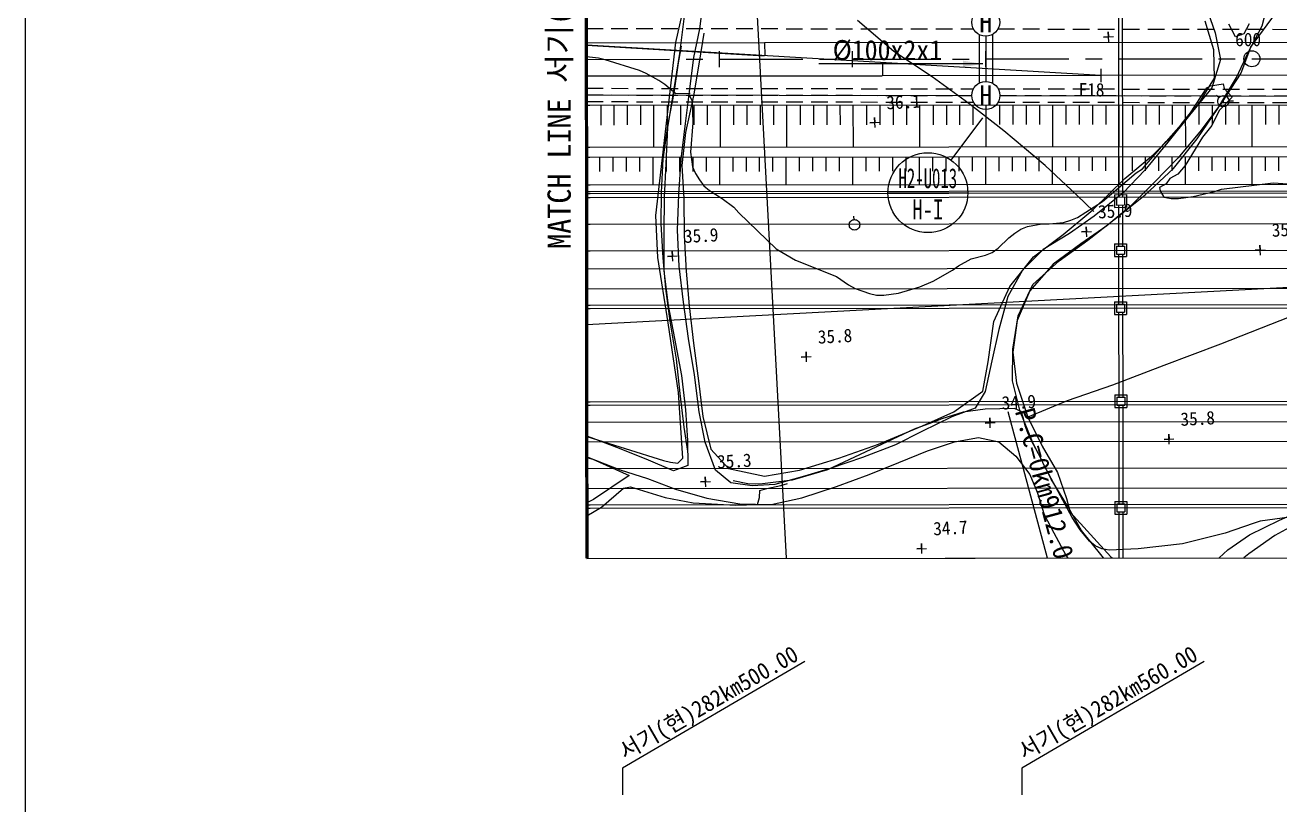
# Model space of a CAD drawing. Header units: millimetres. Extents: x 13158 to 13954, y 1103 to 1807.
# Drawn here: x 13157.9 to 13346.4, y 1363.4 to 1480.6 of the extents above; entities that cross this region are included whole.
import ezdxf
from ezdxf.enums import TextEntityAlignment as Align
from ezdxf.xclip import XClip

# ---------------------------------------------------------------- set-up
doc = ezdxf.new("R2010")
doc.units = ezdxf.units.MM
doc.header["$LTSCALE"] = 10
doc.header["$MEASUREMENT"] = 0
doc.header["$XCLIPFRAME"] = 2
for name, pattern in [('A-CENTR01', [2, 1.25, -0.25, 0.25, -0.25]), ('CENTER', [2, 1.25, -0.25, 0.25, -0.25]), ('HIDDEN', [0.375, 0.25, -0.125])]:
    doc.linetypes.add(name, pattern=pattern)
for name, color, linetype in [('TN-CABL', 4, 'Continuous'), ('TN-MACL', 6, 'A-CENTR01'), ('TN-MANH', 4, 'Continuous'), ('TZ-BASE', 253, 'Continuous'), ('TZ-CABL', 4, 'Continuous'), ('TZ-LEAL', 1, 'Continuous'), ('TZ-LEAT', 3, 'Continuous'), ('TZ-MACT', 6, 'Continuous')]:
    doc.layers.add(name, color=color, linetype=linetype)
doc.layers.add('TX-PAPR', color=2, linetype='Continuous', plot=False)
doc.styles.add('GR', font='GulimChe.ttf')
doc.styles.get("Standard").update_dxf_attribs({"font": 'GulimChe.ttf'})
doc.linetypes.add('ZIGZAG', pattern='A,0.0001,-0.2,[131,ltypeshp.shx,S=0.2,R=0,X=-0.2,Y=0],-0.4,[131,ltypeshp.shx,S=0.2,R=180,X=0.2,Y=0],-0.2', length=0.8001)
doc.dimstyles.get("Standard").update_dxf_attribs({"dimtxt": 0.18, "dimasz": 0.18, "dimexe": 0.18, "dimexo": 0.0625, "dimgap": 0.09, "dimtad": 0, "dimtih": 1, "dimtoh": 1, "dimdec": 4, "dimzin": 0, "dimdsep": 46, "dimtxsty": 'Standard', "dimcen": 0.09, "dimadec": 0, "dimazin": 0, "dimtfac": 1, "dimtdec": 4, "dimtofl": 0, "dimtmove": 0, "dimatfit": 3, "dimfxl": 0, "dimtolj": 1, "dimtzin": 0, "dimarcsym": 0})

# ---------------------------------------------------------------- blocks, each defined once
blk = doc.blocks.new('JD-DGDHG')
at = {"layer": 'TZ-BASE'}
for p, q in [((18.8, 135.96), (37.38, -213.9)), ((101.52, 5.03, 37.35), (102.7, 9.45, 37.35)), ((17.03, 4.58, 37.44), (17.66, 9.41, 37.44)), ((93, 8.13, 37.44), (94.46, 3.97, 37.44)), ((99.77, 1.77, 36.68), (104.25, 7.85, 36.68)), ((13.41, 2.53, 37), (14.39, 6.73, 37)), ((14.69, 6.48, 37.44), (14, 0.9, 37.44)), ((46.2, 1.16, 36.06), (40.72, 5.85, 36.06)), ((94.28, 1.41, 36.62), (92.99, 5.73, 36.62)), ((16.13, 0.3, 37.44), (17.03, 4.58, 37.44)), ((17.66, 3.93, 36.62), (16.91, -0.7, 36.62)), ((78.49, 2.64, 36.59), (78.41, 4.13, 36.59)), ((78.41, 4.13, 36.59), (78.45, 3.38, 36.59)), ((94.46, 3.97, 37.44), (95.28, -0.04, 37.44)), ((97.53, 3.37, 38.41), (96.55, 5.27, 38.41)), ((98.8, 3.81, 38.41), (97.53, 3.37, 38.41)), ((99.61, 5.36, 38.41), (98.8, 3.81, 38.41)), ((99.51, 1.14, 37.35), (101.52, 5.03, 37.35)), ((0, 2.5), (26.78, 2.52)), ((77.3, -2.43), (0, 2.14)), ((0, 2.13), (26.71, 0.55)), ((10.42, -23.49, 37), (13.41, 2.53, 37)), ((14.22, 2, 36.55), (13.77, -0.5, 36.55)), ((26.78, 2.52), (109.99, 2.6)), ((26.78, 2.52), (26.79, 0.55)), ((77.7, 3.34, 36.59), (79.2, 3.42, 36.59)), ((78.45, 3.38, 36.59), (77.7, 3.34, 36.59)), ((0, -1.2), (0, 1.2)), ((1.79, 0.16, 36), (0, 0.36, 36)), ((2.83, -0.07, 36), (1.79, 0.16, 36)), ((14, 0.9, 37.44), (13.07, -4.74, 37.44)), ((15.5, -4.83, 37.44), (16.13, 0.3, 37.44)), ((20, -1.18), (20, 1.22)), ((40, -1.16), (40, 1.24)), ((51.94, -2.63, 36.06), (46.2, 1.16, 36.06)), ((60, -1.15), (60, 1.25)), ((80, -1.13), (80, 1.27)), ((94.36, -2.84, 36.62), (94.28, 1.41, 36.62)), ((97.67, -2.74, 37.35), (99.51, 1.14, 37.35)), ((99.77, 1.77, 37.19), (98.34, -2.06, 37.19)), ((7.98, -1.69, 36), (2.83, -0.07, 36)), ((8.96, -2.14, 36), (7.98, -1.69, 36)), ((13.77, -0.5, 36.55), (13.14, -5.01, 36.55)), ((16.91, -0.7, 36.62), (16.09, -5.48, 36.62)), ((44.53, -2.46), (44.52, -0.49)), ((77.3, -1.43), (77.3, -3.43)), ((95.28, -0.04, 37.44), (93.96, -4.26, 37.44)), ((0, -2.5), (26.67, -2.48)), ((10.86, -3.2, 36), (8.96, -2.14, 36)), ((11.77, -3.79, 36), (10.86, -3.2, 36)), ((26.67, -2.48), (44.45, -2.46)), ((77.23, -2.43), (44.45, -2.46)), ((57.45, -6.65, 36.06), (51.94, -2.63, 36.06)), ((109, -2.4), (77.3, -2.43)), ((92.04, -6.65, 36.62), (94.36, -2.84, 36.62)), ((93.77, -3.98, 36), (95.66, -3.66, 36)), ((94.87, -7.41, 37.35), (97.67, -2.74, 37.35)), ((98.34, -2.06, 37.19), (95.44, -6.53, 37.19)), ((95.66, -3.66, 36), (95.85, -4.39, 36)), ((13.43, -5.17, 36), (11.77, -3.79, 36)), ((13.07, -4.74, 37.44), (12.19, -10.22, 37.44)), ((13.14, -5.01, 36.55), (12.21, -9.69, 36.55)), ((15.6, -5.15, 36), (13.43, -5.17, 36)), ((16.09, -5.48, 36.62), (14.89, -11, 36.62)), ((14.91, -9.66, 37.44), (15.5, -4.83, 37.44)), ((15.37, -5.27, 36), (15.89, -6.24, 36)), ((93.96, -4.26, 37.44), (90.62, -8.37, 37.44)), ((90.77, -8.04, 36), (93.2, -4.29, 36)), ((93.2, -4.29, 36), (93.77, -3.98, 36)), ((94.67, -5.37, 36.37), (95.06, -5.74, 36.37)), ((95.85, -4.39, 36), (97.02, -5.66, 36)), ((0.53, -6.96), (0, -6.96)), ((0.16, -13.26), (0.15, -6.96)), ((166.8, -6.81), (0.53, -6.96)), ((2.14, -6.96), (2.14, -9.87)), ((4.14, -6.96), (4.14, -9.87)), ((6.14, -6.96), (6.14, -9.86)), ((8.14, -6.96), (8.14, -9.86)), ((10.15, -13.25), (10.14, -6.95)), ((12.13, -6.95), (12.13, -9.86)), ((14.13, -6.95), (14.13, -9.86)), ((15.89, -6.24, 36), (15.97, -9.53, 36)), ((16.13, -6.95), (16.13, -9.86)), ((18.13, -6.95), (18.13, -9.85)), ((20.13, -13.24), (20.13, -6.94)), ((22.11, -6.94), (22.12, -9.85)), ((24.11, -6.94), (24.12, -9.85)), ((26.11, -6.94), (26.12, -9.85)), ((28.11, -6.94), (28.12, -9.84)), ((30.12, -13.24), (30.11, -6.94)), ((32.1, -6.93), (32.11, -9.84)), ((34.1, -6.93), (34.11, -9.84)), ((36.1, -6.93), (36.11, -9.84)), ((38.1, -6.93), (38.11, -9.84)), ((40.11, -13.23), (40.1, -6.93)), ((42.09, -6.92), (42.09, -9.83)), ((44.09, -6.92), (44.09, -9.83)), ((46.09, -6.92), (46.09, -9.83)), ((48.09, -6.92), (48.09, -9.83)), ((50.1, -13.22), (50.09, -6.92)), ((52.08, -6.92), (52.08, -9.82)), ((54.08, -6.91), (54.08, -9.82)), ((56.08, -6.91), (56.08, -9.82)), ((62.72, -10.75, 36.06), (57.45, -6.65, 36.06)), ((58.08, -6.91), (58.08, -9.82)), ((60.08, -13.21), (60.08, -6.91)), ((62.07, -6.91), (62.07, -9.81)), ((64.07, -6.9), (64.07, -9.81)), ((66.07, -6.9), (66.07, -9.81)), ((68.07, -6.9), (68.07, -9.81)), ((70.07, -13.2), (70.07, -6.9)), ((72.05, -6.9), (72.06, -9.8)), ((74.05, -6.9), (74.06, -9.8)), ((76.05, -6.89), (76.06, -9.8)), ((78.05, -6.89), (78.06, -9.8)), ((80.06, -13.19), (80.05, -6.89)), ((82.04, -6.89), (82.04, -9.8)), ((84.04, -6.89), (84.04, -9.79)), ((86.04, -6.88), (86.04, -9.79)), ((88.04, -6.88), (88.04, -9.79)), ((88.77, -10.76, 36.62), (92.04, -6.65, 36.62)), ((90.05, -13.18), (90.04, -6.88)), ((91.79, -11.94, 37.35), (94.87, -7.41, 37.35)), ((92.03, -6.88), (92.03, -9.79)), ((95.44, -6.53, 37.19), (92.39, -10.65, 37.19)), ((94.03, -6.88), (94.03, -9.78)), ((97.02, -5.66, 36), (95.1, -7.69, 36)), ((95.58, -6.3, 36.37), (95.78, -6.31, 36.37)), ((95.69, -6.22, 36.37), (95.7, -6.38, 36.37)), ((96.03, -6.88), (96.03, -9.78)), ((96.53, -6.25, 36.37), (97.21, -6.23, 36.37)), ((98.03, -6.87), (98.03, -9.78)), ((100.03, -13.17), (100.03, -6.87)), ((102.02, -6.87), (102.02, -9.78)), ((104.02, -6.87), (104.02, -9.78)), ((43.38, -10.25, 36.11), (43.3, -8.75, 36.11)), ((43.3, -8.75, 36.11), (43.34, -9.5, 36.11)), ((90.62, -8.37, 37.44), (87.38, -12.44, 37.44)), ((89.39, -9.78, 36), (90.77, -8.04, 36)), ((95.1, -7.69, 36), (93.96, -9.93, 36)), ((12.21, -9.69, 36.55), (11.49, -15.02, 36.55)), ((12.19, -10.22, 37.44), (11.92, -15.64, 37.44)), ((14.23, -15.01, 37.44), (14.91, -9.66, 37.44)), ((14.89, -11, 36.62), (14.35, -15.94, 36.62)), ((15.97, -9.53, 36), (15.66, -13.96, 36)), ((42.59, -9.54, 36.11), (44.08, -9.46, 36.11)), ((43.34, -9.5, 36.11), (42.59, -9.54, 36.11)), ((68.95, -15.94, 36.06), (62.72, -10.75, 36.06)), ((85.14, -14.33, 36.62), (88.77, -10.76, 36.62)), ((87.86, -11.49, 36), (89.39, -9.78, 36)), ((92.39, -10.65, 37.19), (88.9, -14.78, 37.19)), ((93.96, -9.93, 36), (92.58, -11.71, 36)), ((537.98, -11.34), (0.03, -39.9)), ((166.81, -13.11), (0.53, -13.26)), ((87.38, -12.44, 37.44), (83.89, -16.65, 37.44)), ((84.11, -15.8, 36), (87.12, -12.33, 36)), ((87.12, -12.33, 36), (87.86, -11.49, 36)), ((88.23, -16.41, 37.35), (91.79, -11.94, 37.35)), ((92.58, -11.71, 36), (89.95, -15.96, 36)), ((0.53, -13.26), (-0.05, -13.26)), ((-0.05, -14.72), (0.53, -14.72)), ((0.03, -18.86), (0.03, -14.72)), ((0.53, -14.72), (167.56, -14.57)), ((2.03, -16.86), (2.03, -14.72)), ((4.03, -16.86), (4.03, -14.72)), ((6.03, -16.85), (6.03, -14.72)), ((8.03, -16.85), (8.03, -14.72)), ((10.03, -18.85), (10.03, -14.71)), ((11.49, -15.02, 36.55), (11.22, -20.03, 36.55)), ((12.03, -16.85), (12.03, -14.71)), ((13.88, -20.29, 37.44), (14.23, -15.01, 37.44)), ((14.03, -16.84), (14.03, -14.71)), ((15.66, -13.96, 36), (15.95, -16.16, 36)), ((16.03, -16.84), (16.03, -14.71)), ((18.03, -16.84), (18.03, -14.7)), ((20.03, -18.84), (20.03, -14.7)), ((22.03, -16.83), (22.03, -14.7)), ((24.03, -16.83), (24.03, -14.7)), ((26.03, -16.83), (26.03, -14.7)), ((28.03, -16.83), (28.03, -14.7)), ((30.03, -18.83), (30.03, -14.69)), ((32.03, -16.82), (32.03, -14.7)), ((34.03, -16.82), (34.03, -14.69)), ((36.03, -16.82), (36.03, -14.69)), ((38.03, -16.81), (38.03, -14.69)), ((40.03, -18.82), (40.03, -14.68)), ((42.03, -16.81), (42.03, -14.69)), ((44.03, -16.81), (44.03, -14.69)), ((46.03, -16.81), (46.03, -14.68)), ((48.03, -16.8), (48.03, -14.68)), ((50.03, -18.81), (50.03, -14.68)), ((52.03, -16.8), (52.03, -14.67)), ((54.03, -16.8), (54.03, -14.67)), ((56.03, -16.79), (56.03, -14.67)), ((58.03, -16.79), (58.03, -14.67)), ((60.03, -18.8), (60.03, -14.66)), ((62.03, -16.79), (62.03, -14.67)), ((64.03, -16.78), (64.03, -14.67)), ((66.03, -16.78), (66.03, -14.67)), ((68.03, -16.78), (68.03, -14.66)), ((70.03, -18.79), (70.03, -14.66)), ((72.03, -16.77), (72.03, -14.66)), ((74.03, -16.77), (74.03, -14.66)), ((76.03, -16.77), (76.03, -14.66)), ((78.03, -16.77), (78.03, -14.65)), ((80.03, -18.79), (80.03, -14.65)), ((80.9, -17.92, 36.62), (85.14, -14.33, 36.62)), ((82.03, -16.76), (82.03, -14.65)), ((84.03, -16.76), (84.03, -14.65)), ((88.9, -14.78, 37.19), (85.33, -18.52, 37.19)), ((86.03, -16.76), (86.03, -14.64)), ((88.03, -16.75), (88.03, -14.64)), ((90.03, -18.78), (90.03, -14.64)), ((92.03, -16.75), (92.03, -14.64)), ((94.03, -16.75), (94.03, -14.64)), ((96.03, -16.74), (96.03, -14.64)), ((98.03, -16.74), (98.03, -14.64)), ((100.03, -18.77), (100.03, -14.63)), ((102.03, -16.74), (102.03, -14.63)), ((104.03, -16.73), (104.03, -14.63)), ((11.92, -15.64, 37.44), (11.7, -20.76, 37.44)), ((14.35, -15.94, 36.62), (14.62, -20.93, 36.62)), ((15.95, -16.16, 36), (16.39, -17.17, 36)), ((73.71, -20.42, 36.06), (68.95, -15.94, 36.06)), ((83.89, -16.65, 37.44), (80.65, -20.05, 37.44)), ((82.59, -17.03, 36), (83.55, -16.45, 36)), ((83.55, -16.45, 36), (84.11, -15.8, 36)), ((83.98, -20.34, 37.35), (88.23, -16.41, 37.35)), ((89.95, -15.96, 36), (88.86, -17.25, 36)), ((0.54, -18.86), (166.87, -18.71)), ((16.39, -17.17, 36), (16.98, -18.13, 36)), ((16.98, -18.13, 36), (17.66, -19.01, 36)), ((76.08, -22.61, 36.62), (80.9, -17.92, 36.62)), ((77.55, -21.34, 36), (82.59, -17.03, 36)), ((85.33, -18.52, 37.19), (81.77, -22.07, 37.19)), ((87.12, -18.72, 36), (86.11, -19.25, 36)), ((87.64, -17.9, 36), (87.12, -18.72, 36)), ((88.86, -17.25, 36), (87.64, -17.9, 36)), ((95.45, -19.53, 36), (103.18, -18.58, 36)), ((103.18, -18.58, 36), (105.39, -18.7, 36)), ((0.01, -18.86), (0.54, -18.86)), ((11.22, -20.03, 36.55), (11.17, -24.73, 36.55)), ((13.68, -25.67, 37.44), (13.88, -20.29, 37.44)), ((17.66, -19.01, 36), (18.51, -19.72, 36)), ((18.51, -19.72, 36), (20.41, -20.89, 36)), ((76.25, -22.85, 36.06), (73.71, -20.42, 36.06)), ((80.65, -20.05, 37.44), (76.29, -23.56, 37.44)), ((79.68, -23.76, 37.35), (83.98, -20.34, 37.35)), ((86.11, -19.25, 36), (86.2, -19.74, 36)), ((86.2, -19.74, 36), (86.78, -20.7, 36)), ((86.78, -20.7, 36), (87.87, -20.91, 36)), ((88.97, -20.89, 36), (91.17, -20.6, 36)), ((91.17, -20.6, 36), (94.39, -19.87, 36)), ((94.39, -19.87, 36), (95.45, -19.53, 36)), ((11.7, -20.76, 37.44), (11.61, -26.12, 37.44)), ((14.62, -20.93, 36.62), (14.7, -26.45, 36.62)), ((20.41, -20.89, 36), (22.17, -22.23, 36)), ((22.17, -22.23, 36), (22.89, -23.07, 36)), ((71.63, -26.34, 36.62), (76.08, -22.61, 36.62)), ((73.79, -23.75, 36), (77.55, -21.34, 36)), ((81.77, -22.07, 37.19), (78.22, -25.04, 37.19)), ((87.87, -20.91, 36), (88.97, -20.89, 36)), ((10.73, -29.8, 37), (10.42, -23.49, 37)), ((22.89, -23.07, 36), (28.52, -28.48, 36)), ((40.24, -24.1, 37.09), (40.19, -23.59, 37.09)), ((69.54, -24.74, 36), (71.71, -24.5, 36)), ((71.71, -24.5, 36), (72.78, -24.19, 36)), ((76.29, -23.56, 37.44), (72.59, -26.17, 37.44)), ((72.78, -24.19, 36), (73.79, -23.75, 36)), ((75.34, -27.18, 37.35), (79.68, -23.76, 37.35)), ((0.02, -24.76), (0.54, -24.76)), ((0.54, -24.76), (234.71, -24.54)), ((11.17, -24.73, 36.55), (11.49, -29.82, 36.55)), ((11.61, -26.12, 37.44), (11.63, -31.8, 37.44)), ((13.92, -31.06, 37.44), (13.68, -25.67, 37.44)), ((63.48, -26.82, 36), (64.35, -26.14, 36)), ((64.35, -26.14, 36), (65.27, -25.52, 36)), ((65.27, -25.52, 36), (66.29, -25.11, 36)), ((66.29, -25.11, 36), (68.44, -24.72, 36)), ((67.17, -29.7, 36.62), (71.63, -26.34, 36.62)), ((68.44, -24.72, 36), (69.54, -24.74, 36)), ((72.59, -26.17, 37.44), (68.65, -28.56, 37.44)), ((78.22, -25.04, 37.19), (74.31, -27.72, 37.19)), ((74.39, -25.94, 35.86), (75.88, -25.86, 35.86)), ((75.13, -25.9, 35.86), (74.39, -25.94, 35.86)), ((75.17, -26.65, 35.86), (75.09, -25.15, 35.86)), ((75.09, -25.15, 35.86), (75.13, -25.9, 35.86)), ((14.7, -26.45, 36.62), (14.98, -31.84, 36.62)), ((61.85, -28.36, 36), (63.48, -26.82, 36)), ((74.31, -27.72, 37.19), (70.12, -30.8, 37.19)), ((71.04, -30.27, 37.35), (75.34, -27.18, 37.35)), ((101.28, -29.41, 35.88), (101.2, -27.91, 35.88)), ((101.2, -27.91, 35.88), (101.24, -28.66, 35.88)), ((0.02, -28.76), (0.55, -28.76)), ((0.55, -28.76), (231.01, -28.55)), ((12.27, -39.6, 37), (10.73, -29.8, 37)), ((11.49, -29.82, 36.55), (11.9, -34.46, 36.55)), ((12.18, -29.62, 35.9), (13.67, -29.55, 35.9)), ((12.93, -29.58, 35.9), (12.18, -29.62, 35.9)), ((12.97, -30.33, 35.9), (12.89, -28.84, 35.9)), ((12.89, -28.84, 35.9), (12.93, -29.58, 35.9)), ((28.52, -28.48, 36), (31.39, -30.2, 36)), ((55.89, -31.02, 36), (57.82, -29.96, 36)), ((57.82, -29.96, 36), (59.96, -29.42, 36)), ((59.96, -29.42, 36), (60.98, -29.01, 36)), ((60.98, -29.01, 36), (61.85, -28.36, 36)), ((63.61, -34.14, 36.62), (67.17, -29.7, 36.62)), ((68.65, -28.56, 37.44), (65.55, -31.66, 37.44)), ((100.5, -28.7, 35.88), (101.99, -28.62, 35.88)), ((101.24, -28.66, 35.88), (100.5, -28.7, 35.88)), ((0.03, -31.5), (223.09, -31.3)), ((11.63, -31.8, 37.44), (12.29, -37, 37.44)), ((14.58, -36.48, 37.44), (13.92, -31.06, 37.44)), ((14.98, -31.84, 36.62), (15.46, -37.03, 36.62)), ((31.39, -30.2, 36), (37.57, -32.65, 36)), ((52.12, -33.31, 36), (55.01, -31.67, 36)), ((55.01, -31.67, 36), (55.89, -31.02, 36)), ((65.55, -31.66, 37.44), (63.33, -35.65, 37.44)), ((70.12, -30.8, 37.19), (66.61, -34.79, 37.19)), ((67.08, -33.83, 37.35), (71.04, -30.27, 37.35)), ((37.57, -32.65, 36), (39.4, -33.91, 36)), ((39.4, -33.91, 36), (40.37, -34.43, 36)), ((50.09, -34.2, 36), (52.12, -33.31, 36)), ((64.87, -38.55, 37.35), (67.08, -33.83, 37.35)), ((0.03, -34.5), (229.01, -34.29)), ((11.9, -34.46, 36.55), (12.53, -39.34, 36.55)), ((40.37, -34.43, 36), (42.51, -35.17, 36)), ((42.51, -35.17, 36), (43.6, -35.42, 36)), ((43.6, -35.42, 36), (44.7, -35.44, 36)), ((44.7, -35.44, 36), (46.9, -35.15, 36)), ((46.9, -35.15, 36), (50.09, -34.2, 36)), ((61.24, -39.39, 36.62), (63.61, -34.14, 36.62)), ((63.33, -35.65, 37.44), (61.98, -40.6, 37.44)), ((66.61, -34.79, 37.19), (64.74, -39.25, 37.19)), ((0.03, -36.96), (0.55, -36.96)), ((0.55, -36.96), (218.09, -36.76)), ((12.29, -37, 37.44), (13.25, -41.95, 37.44)), ((15.34, -41.97, 37.44), (14.58, -36.48, 37.44)), ((15.46, -37.03, 36.62), (16.09, -42.67, 36.62)), ((111.33, -36.46, 37), (102.77, -39.85, 37)), ((12.53, -39.34, 36.55), (13.47, -45.06, 36.55)), ((60.38, -45.46, 36.62), (61.24, -39.39, 36.62)), ((64.74, -39.25, 37.19), (64.06, -43.98, 37.19)), ((64.08, -43.55, 37.35), (64.87, -38.55, 37.35)), ((13.81, -50.05, 37), (12.27, -39.6, 37)), ((61.98, -40.6, 37.44), (60.91, -45.31, 37.44)), ((102.77, -39.85, 37), (95.27, -42.82, 37)), ((13.25, -41.95, 37.44), (14.29, -47.51, 37.44)), ((16.22, -47.4, 37.44), (15.34, -41.97, 37.44)), ((16.09, -42.67, 36.62), (16.84, -48.31, 36.62)), ((95.27, -42.82, 37), (86.75, -45.99, 37)), ((13.47, -45.06, 36.55), (14.05, -50.2, 36.55)), ((32.29, -44.75, 35.84), (33.78, -44.67, 35.84)), ((33.04, -44.71, 35.84), (32.29, -44.75, 35.84)), ((33.08, -45.46, 35.84), (33, -43.96, 35.84)), ((33, -43.96, 35.84), (33.04, -44.71, 35.84)), ((64.03, -48.29, 37.35), (64.08, -43.55, 37.35)), ((64.06, -43.98, 37.19), (64.63, -48.68, 37.19)), ((59.57, -49.88, 36.62), (60.38, -45.46, 36.62)), ((60.91, -45.31, 37.44), (59.93, -49.92, 37.44)), ((86.75, -45.99, 37), (79.07, -48.95, 37)), ((14.29, -47.51, 37.44), (14.87, -52.68, 37.44)), ((16.96, -52.96, 37.44), (16.22, -47.4, 37.44)), ((16.84, -48.31, 36.62), (17.49, -53.66, 36.62)), ((65.18, -52.92, 37.35), (64.03, -48.29, 37.35)), ((64.63, -48.68, 37.19), (66.35, -53.76, 37.19)), ((79.07, -48.95, 37), (72.23, -51.33, 37)), ((14.5, -59.93, 37), (13.81, -50.05, 37)), ((14.05, -50.2, 36.55), (14.63, -55.26, 36.55)), ((55.23, -52.97, 36.62), (59.57, -49.88, 36.62)), ((59.93, -49.92, 37.44), (58.42, -52.44, 37.44)), ((-0.06, -51.96), (0.57, -51.96)), ((0.57, -51.96), (218.11, -51.76)), ((14.87, -52.68, 37.44), (15.18, -57.3, 37.44)), ((58.42, -52.44, 37.44), (54.9, -53.72, 37.44)), ((59.91, -52.58, 35), (56.59, -53, 35)), ((64.3, -52.49, 35), (59.91, -52.58, 35)), ((65.3, -52.93, 35), (64.3, -52.49, 35)), ((72.23, -51.33, 37), (66.35, -53.76, 37)), ((0.05, -54.5), (229.03, -54.29)), ((17.84, -57.55, 37.44), (16.96, -52.96, 37.44)), ((17.49, -53.66, 36.62), (18.7, -58.58, 36.62)), ((52.39, -54.43, 35), (49.26, -55.59, 35)), ((54.9, -53.72, 37.44), (50.42, -55.91, 37.44)), ((50.52, -55.08, 36.62), (55.23, -52.97, 36.62)), ((53.4, -54.02, 35), (52.39, -54.43, 35)), ((56.59, -53, 35), (53.4, -54.02, 35)), ((59.91, -54.67, 34.91), (61.4, -54.59, 34.91)), ((60.65, -54.63, 34.91), (59.91, -54.67, 34.91)), ((60.69, -55.37, 34.91), (60.61, -53.88, 34.91)), ((60.61, -53.88, 34.91), (60.65, -54.63, 34.91)), ((81.57, -120.77), (63.36, -52.99)), ((67.05, -57.47, 37.35), (65.18, -52.92, 37.35)), ((65.68, -53.98, 35), (65.3, -52.93, 35)), ((65.94, -55.05, 35), (65.68, -53.98, 35)), ((66.35, -53.76, 37.19), (68.49, -58.13, 37.19)), ((14.63, -55.26, 36.55), (15.18, -58.86, 36.55)), ((49.26, -55.59, 35), (36.21, -61.68, 35)), ((43.87, -57.81, 36.62), (50.52, -55.08, 36.62)), ((50.42, -55.91, 37.44), (46.43, -57.94, 37.44)), ((66.32, -56.11, 35), (65.94, -55.05, 35)), ((66.76, -57.12, 35), (66.32, -56.11, 35)), ((87.58, -57.82, 35.84), (87.5, -56.33, 35.84)), ((87.5, -56.33, 35.84), (87.54, -57.07, 35.84)), ((0.76, -56.89, 37.44), (0.05, -56.61, 37.44)), ((0.05, -56.66, 37), (11.6, -60.27, 37)), ((0.05, -57.5), (223.11, -57.3)), ((4.56, -58.32, 37.44), (0.76, -56.89, 37.44)), ((8.97, -60.06, 37.44), (4.56, -58.32, 37.44)), ((15.18, -57.3, 37.44), (15.23, -61.03, 37.44)), ((19.38, -61.74, 37.44), (17.84, -57.55, 37.44)), ((37.91, -59.95, 36.62), (43.87, -57.81, 36.62)), ((46.43, -57.94, 37.44), (41.48, -59.82, 37.44)), ((51.26, -58.82, 37.42), (55.29, -57.49, 37.42)), ((55.29, -57.49, 37.42), (58.92, -56.85, 37.42)), ((58.92, -56.85, 37.42), (61.96, -57.5, 37.42)), ((61.96, -57.5, 37.42), (64.54, -59.62, 37.42)), ((68.34, -60.02, 35), (66.76, -57.12, 35)), ((69.81, -63.1, 37.35), (67.05, -57.47, 37.35)), ((68.49, -58.13, 37.19), (70.77, -62.09, 37.19)), ((86.79, -57.11, 35.84), (88.28, -57.04, 35.84)), ((87.54, -57.07, 35.84), (86.79, -57.11, 35.84)), ((0.05, -59.7, 37.42), (0.21, -59.77, 37.42)), ((0.05, -59.84, 36), (0.98, -60.1, 36)), ((0.21, -59.77, 37.42), (5.08, -61.67, 37.42)), ((0.98, -60.1, 36), (6.41, -62.52, 36)), ((13.09, -61.86, 37.44), (8.97, -60.06, 37.44)), ((11.6, -60.27, 37), (12.64, -60.51, 37)), ((13.72, -60.67, 37), (14.5, -59.93, 37)), ((18.7, -58.58, 36.62), (21.34, -61.5, 36.62)), ((32, -61.76, 36.62), (37.91, -59.95, 36.62)), ((41.48, -59.82, 37.44), (36.75, -61.45, 37.44)), ((46.95, -60.59, 37.42), (51.26, -58.82, 37.42)), ((64.54, -59.62, 37.42), (66.62, -62.39, 37.42)), ((68.78, -61.03, 35), (68.34, -60.02, 35)), ((0.05, -61.5), (152.4, -61.36)), ((5.08, -61.67, 37.42), (9.19, -62.97, 37.42)), ((12.64, -60.51, 37), (13.72, -60.67, 37)), ((15.23, -61.03, 37.44), (13.09, -61.86, 37.44)), ((21.72, -63.63, 37.44), (19.38, -61.74, 37.44)), ((21.34, -61.5, 36.62), (26.75, -62.65, 36.62)), ((26.75, -62.65, 36.62), (32, -61.76, 36.62)), ((36.21, -61.68, 35), (30.89, -63.24, 35)), ((36.75, -61.45, 37.44), (32.75, -62.64, 37.44)), ((42.47, -62.38, 37.42), (46.95, -60.59, 37.42)), ((72.97, -68.84, 35), (68.78, -61.03, 35)), ((70.77, -62.09, 37.19), (72.13, -65.97, 37.19)), ((6.41, -62.52, 36), (1.07, -66.14, 36)), ((9.19, -62.97, 37.42), (13.36, -64.58, 37.42)), ((17.15, -63.51, 35.26), (18.65, -63.43, 35.26)), ((17.9, -63.47, 35.26), (17.15, -63.51, 35.26)), ((17.94, -64.22, 35.26), (17.86, -62.72, 35.26)), ((17.86, -62.72, 35.26), (17.9, -63.47, 35.26)), ((24.89, -64.08, 37.44), (21.72, -63.63, 37.44)), ((24.24, -63.77, 35), (22.07, -63.36, 35)), ((25.35, -63.83, 35), (24.24, -63.77, 35)), ((28.31, -63.91, 37.44), (24.89, -64.08, 37.44)), ((26.44, -63.78, 35), (25.35, -63.83, 35)), ((30.89, -63.24, 35), (26.44, -63.78, 35)), ((27.1, -64.47, 35), (29.21, -64.06, 35)), ((32.75, -62.64, 37.44), (28.31, -63.91, 37.44)), ((29.21, -64.06, 35), (30.22, -63.73, 35)), ((37.58, -64.18, 37.42), (42.47, -62.38, 37.42)), ((66.62, -62.39, 37.42), (67.72, -65.05, 37.42)), ((72.28, -67.1, 37.35), (69.81, -63.1, 37.35)), ((0.05, -64.5), (162.4, -64.35)), ((2.26, -67.29, 35), (5.57, -64.44, 35)), ((5.57, -64.44, 35), (6.63, -64.25, 35)), ((6.63, -64.25, 35), (11.82, -65.83, 35)), ((11.82, -65.83, 35), (16.04, -66.67, 35)), ((13.36, -64.58, 37.42), (18.1, -65.95, 37.42)), ((18.1, -65.95, 37.42), (23.03, -66.78, 37.42)), ((25.71, -66.88, 35), (26.02, -65.84, 35)), ((26.02, -65.84, 35), (26.05, -64.77, 35)), ((26.05, -64.77, 35), (27.1, -64.47, 35)), ((27.74, -66.91, 37.42), (32.39, -65.91, 37.42)), ((32.39, -65.91, 37.42), (37.58, -64.18, 37.42)), ((67.72, -65.05, 37.42), (68.76, -68.38, 37.42)), ((72.13, -65.97, 37.19), (72.69, -68.03, 37.19)), ((1.07, -66.14, 36), (0.06, -66.67, 36)), ((0.06, -66.96), (0.58, -66.96)), ((0.06, -68.6, 35), (2.26, -67.29, 35)), ((0.58, -66.96), (147.41, -66.82)), ((16.04, -66.67, 35), (22.45, -66.99, 35)), ((22.45, -66.99, 35), (25.71, -66.88, 35)), ((23.03, -66.78, 37.42), (27.74, -66.91, 37.42)), ((74.38, -70.79, 37.35), (72.28, -67.1, 37.35)), ((104.12, -69.23, 37), (109.05, -67.13, 37)), ((68.76, -68.38, 37.42), (70.25, -71.14, 37.42)), ((72.69, -68.03, 37), (78.8, -74.74, 37)), ((74.17, -70.72, 35), (72.97, -68.84, 35)), ((100.19, -69.75, 35), (95.99, -71.18, 35)), ((99.65, -71.46, 37), (104.12, -69.23, 37)), ((101.25, -69.41, 35), (100.19, -69.75, 35)), ((106.73, -68.64, 35), (101.25, -69.41, 35)), ((107.87, -69.15, 37.35), (103.42, -71.53, 37.35)), ((70.25, -71.14, 37.42), (72.06, -74.53, 37.42)), ((75.6, -72.39, 35), (74.17, -70.72, 35)), ((77.5, -74.68, 37.35), (74.38, -70.79, 37.35)), ((95.99, -71.18, 35), (89.57, -72.79, 35)), ((96.39, -73.73, 37), (99.65, -71.46, 37)), ((103.42, -71.53, 37.35), (99.52, -74.31, 37.35)), ((49.63, -73.57, 34.75), (51.12, -73.49, 34.75)), ((50.37, -73.53, 34.75), (49.63, -73.57, 34.75)), ((50.41, -74.28, 34.75), (50.33, -72.78, 34.75)), ((50.33, -72.78, 34.75), (50.37, -73.53, 34.75)), ((76.45, -73.1, 35), (75.6, -72.39, 35)), ((77.46, -73.54, 35), (76.45, -73.1, 35)), ((78.54, -73.74, 35), (77.46, -73.54, 35)), ((89.57, -72.79, 35), (82.92, -73.58, 35)), ((72.06, -74.53, 37.42), (73.72, -77.2, 37.42)), ((80.28, -77.85, 37.35), (77.5, -74.68, 37.35)), ((82.92, -73.58, 35), (78.54, -73.74, 35)), ((78.8, -74.74, 37), (81.02, -76.87, 37)), ((93.26, -76.58, 37), (96.39, -73.73, 37)), ((99.52, -74.31, 37.35), (95.54, -77.66, 37.35))]:
    blk.add_line(p, q, dxfattribs=at)
at = {"layer": 'TZ-BASE', "linetype": 'Continuous'}
for p, q in [((79.91, 30.43), (79.95, -20.69)), ((80.51, 30.42), (80.55, -20.69)), ((0.02, -19.86), (0.54, -19.86)), ((0.02, -20.16), (0.54, -20.16)), ((0.54, -19.86), (166.82, -19.71)), ((0.54, -20.16), (166.82, -20.01)), ((0.54, -20.76), (173.88, -20.6)), ((79.35, -20.34), (81.15, -20.33)), ((79.35, -20.34), (79.36, -22.24)), ((79.65, -20.69), (80.85, -20.68)), ((79.65, -20.69), (79.66, -21.89)), ((80.85, -20.68), (80.86, -21.88)), ((81.15, -20.33), (81.16, -22.23)), ((0.02, -20.76), (0.54, -20.76)), ((79.36, -22.24), (81.16, -22.23)), ((79.66, -21.89), (80.86, -21.88)), ((79.96, -21.89), (79.96, -28.09)), ((80.56, -21.89), (80.56, -28.09)), ((79.36, -27.74), (81.16, -27.73)), ((79.36, -27.74), (79.36, -29.64)), ((79.66, -28.09), (80.86, -28.08)), ((79.66, -28.09), (79.66, -29.29)), ((80.86, -28.08), (80.86, -29.28)), ((81.16, -27.73), (81.16, -29.63)), ((79.36, -29.64), (81.16, -29.63)), ((79.66, -29.29), (80.86, -29.28)), ((79.96, -29.29), (79.97, -36.79)), ((80.56, -29.29), (80.57, -36.79)), ((0.03, -37.46), (0.55, -37.46)), ((0.55, -37.46), (229.01, -37.25)), ((79.37, -36.44), (81.17, -36.43)), ((79.37, -36.44), (79.37, -38.34)), ((79.67, -36.79), (80.87, -36.78)), ((79.67, -36.79), (79.67, -37.99)), ((80.87, -36.78), (80.87, -37.98)), ((81.17, -36.43), (81.17, -38.33)), ((79.37, -38.34), (81.17, -38.33)), ((79.67, -37.99), (80.87, -37.98)), ((79.97, -37.99), (79.98, -50.79)), ((80.57, -37.99), (80.58, -50.79)), ((79.38, -50.44), (81.18, -50.43)), ((79.38, -50.44), (79.38, -52.34)), ((79.68, -50.79), (80.88, -50.78)), ((79.68, -50.79), (79.68, -51.99)), ((80.88, -50.78), (80.88, -51.98)), ((81.18, -50.43), (81.18, -52.33)), ((-0.06, -51.46), (0.57, -51.46)), ((0.57, -51.46), (229.03, -51.25)), ((79.38, -52.34), (81.18, -52.33)), ((79.68, -51.99), (80.88, -51.98)), ((79.98, -51.99), (80, -66.79)), ((80.58, -51.99), (80.6, -66.79)), ((0.06, -67.46), (0.58, -67.46)), ((0.58, -67.46), (162.41, -67.31)), ((79.4, -66.44), (81.2, -66.43)), ((79.4, -66.44), (79.4, -68.34)), ((79.7, -66.79), (80.9, -66.78)), ((79.7, -66.79), (79.7, -67.99)), ((80.9, -66.78), (80.9, -67.98)), ((81.2, -66.43), (81.2, -68.33)), ((79.4, -68.34), (81.2, -68.33)), ((79.7, -67.99), (80.9, -67.98)), ((80, -67.99), (80.01, -80.79)), ((80.6, -67.99), (80.61, -80.79))]:
    blk.add_line(p, q, dxfattribs=at)
at = {"layer": 'TZ-BASE', "linetype": 'CENTER'}
blk.add_lwpolyline([(0, 0), (101.2, 0.09), (301.2, 0.27), (501.8, 0.44), (700, 0.62)], dxfattribs=at)
at = {"layer": 'TZ-BASE'}
for centre, radius in [((100, 0.09), 1.2), ((95.69, -6.29, 36.37), 0.837), ((40.28, -24.87, 37.09), 0.791)]:
    blk.add_circle(centre, radius, dxfattribs=at)
for s, height, rotation, p in [('600', 2, 0.0505, (97.49, 1.99)), ('F18', 2, 0.0495, (73.96, -5.57)), ('36.1', 2, 3.0398, (45.12, -7.52, 32.89)), ('35.9', 2, 3.0398, (76.92, -23.92, 32.89)), ('35.9', 2, 3.0398, (103.03, -26.68, 32.89)), ('35.9', 2, 3.0398, (14.71, -27.6, 32.89)), ('35.8', 2, 3.0398, (34.82, -42.73, 32.89)), ('34.9', 2, 3.0398, (62.44, -52.64, 32.89)), ('P.C=0km912.030', 3, 285.0445, (64.37, -52.88)), ('35.8', 2, 3.0398, (89.32, -55.09, 32.89)), ('35.3', 2, 3.0398, (19.69, -61.48, 32.89)), ('34.7', 2, 3.0398, (52.16, -71.54, 32.89))]:
    blk.add_text(s, height=height, rotation=rotation, dxfattribs=at).set_placement(p)
blk = doc.blocks.new('JD-DFHD6DFH8')
at = {"layer": 'TZ-BASE'}
for p, q in [((59.44, 66.23), (54.71, 59.86)), ((45.24, 54.96), (57.24, 54.96))]:
    blk.add_line(p, q, dxfattribs=at)
blk.add_circle((51.24, 54.96), 6, dxfattribs=at)
blk.add_text('Ø100x2x1', height=3, rotation=359.9482, dxfattribs=at).set_placement((45.15, 76.39), align=Align.MIDDLE)
at = {"layer": 'TZ-BASE', "style": 'GR'}
for s, width, p in [('H2-U013', 0.65, (51.23, 57.12)), ('H-I', 0.8, (51.23, 52.46))]:
    blk.add_text(s, height=3, rotation=0, dxfattribs=dict(at, width=width)).set_placement(p, align=Align.MIDDLE)
at = {"layer": 'TZ-BASE'}
blk.add_leader([(59.5, 74.31), (34.85, 74.31)], dimstyle='Standard', override={"dimtxt": 3, "dimasz": 3, "dimexe": 2, "dimexo": 3, "dimgap": 1, "dimtad": 0, "dimtih": 0, "dimcen": 1, "dimaunit": 1, "dimadec": 8, "dimtix": 1, "dimtofl": 1, "dimtmove": 2, "dimtvp": 2}, dxfattribs=at)

msp = doc.modelspace()

# ---------------------------------------------------------------- linework, layer by layer
at = {"layer": 'TN-CABL', "linetype": 'ZIGZAG', "ltscale": 0.5}
for points in [[(13242.24, 1470.06), (13300.15, 1469.98)], [(13304.35, 1469.98), (13402.17, 1469.84)]]:
    msp.add_lwpolyline(points, dxfattribs=at)
at = {"layer": 'TN-MACL', "const_width": 0.5}
msp.add_lwpolyline([(13242.17, 1550.41), (13242.31, 1400.41)], dxfattribs=at)
at = {"layer": 'TN-MANH'}
for centre in [(13302.24, 1480.98), (13302.25, 1469.98)]:
    msp.add_circle(centre, 2.1, dxfattribs=at)
at = {"layer": 'TX-PAPR'}
msp.add_lwpolyline([(13157.89, 1103.05), (13953.89, 1103.05), (13953.89, 1619.05), (13157.89, 1619.05)], close=True, dxfattribs=at)
msp.add_lwpolyline([(13242.17, 1550.41), (13242.31, 1400.41), (13942.31, 1401.02), (13942.17, 1551.02), (13242.17, 1550.41)], dxfattribs=at)
at = {"layer": 'TZ-CABL', "linetype": 'HIDDEN'}
for points in [[(13242.23, 1480.06), (13300.39, 1479.98)], [(13304.08, 1479.98), (13402.41, 1479.84)], [(13242.25, 1471.06), (13300.4, 1470.98)], [(13304.1, 1470.98), (13402.42, 1470.84)], [(13242.24, 1470.06), (13300.15, 1469.98)], [(13242.24, 1469.06), (13300.4, 1468.98)], [(13304.09, 1468.98), (13402.42, 1468.84)], [(13304.35, 1469.98), (13402.17, 1469.84)]]:
    msp.add_lwpolyline(points, dxfattribs=at)
at = {"layer": 'TZ-CABL'}
for points in [[(13301.24, 1479.13), (13301.25, 1471.83)], [(13303.24, 1479.14), (13303.25, 1471.83)]]:
    msp.add_lwpolyline(points, dxfattribs=at)
at = {"layer": 'TZ-CABL', "linetype": 'ZIGZAG', "ltscale": 0.5}
msp.add_lwpolyline([(13302.24, 1478.88), (13302.25, 1472.08)], dxfattribs=at)
at = {"layer": 'TZ-LEAL'}
for points in [[(13275.07, 1384.9), (13247.68, 1368.87), (13247.68, 1364.87)], [(13335.07, 1384.9), (13307.68, 1368.87), (13307.68, 1364.87)]]:
    msp.add_lwpolyline(points, dxfattribs=at)

# ---------------------------------------------------------------- block references
at = {"layer": 'TZ-BASE'}
ref = msp.add_blockref('JD-DGDHG', (13242.24, 1475.41), dxfattribs=at)
XClip(ref).set_block_clipping_path([(-0.0683160481, 74.9999689185), (0.0639064394, -74.9999728055), (700.0636344835, -74.3829345312), (699.9314119962, 75.6170071928)])
msp.add_blockref('JD-DFHD6DFH8', (13242.31, 1400.41), dxfattribs=at)

# ---------------------------------------------------------------- texts
at = {"layer": 'TN-MANH', "linetype": 'ByBlock'}
for p in [(13302.24, 1480.98), (13302.25, 1469.98)]:
    msp.add_text('H', height=3, rotation=0, dxfattribs=at).set_placement(p, align=Align.MIDDLE)
at = {"layer": 'TZ-LEAT'}
for s, p in [('서기(현)282km500.00', (13261.18, 1377.66)), ('서기(현)282km560.00', (13321.18, 1377.66))]:
    msp.add_text(s, height=2.5, rotation=30, dxfattribs=at).set_placement(p, align=Align.CENTER)
at = {"layer": 'TZ-MACT'}
msp.add_text('MATCH LINE 서기(현)282km500.00', height=3.5, rotation=89.9978, dxfattribs=at).set_placement((13238.14, 1480.67), align=Align.MIDDLE_CENTER)

doc.saveas('drawing.dxf')
